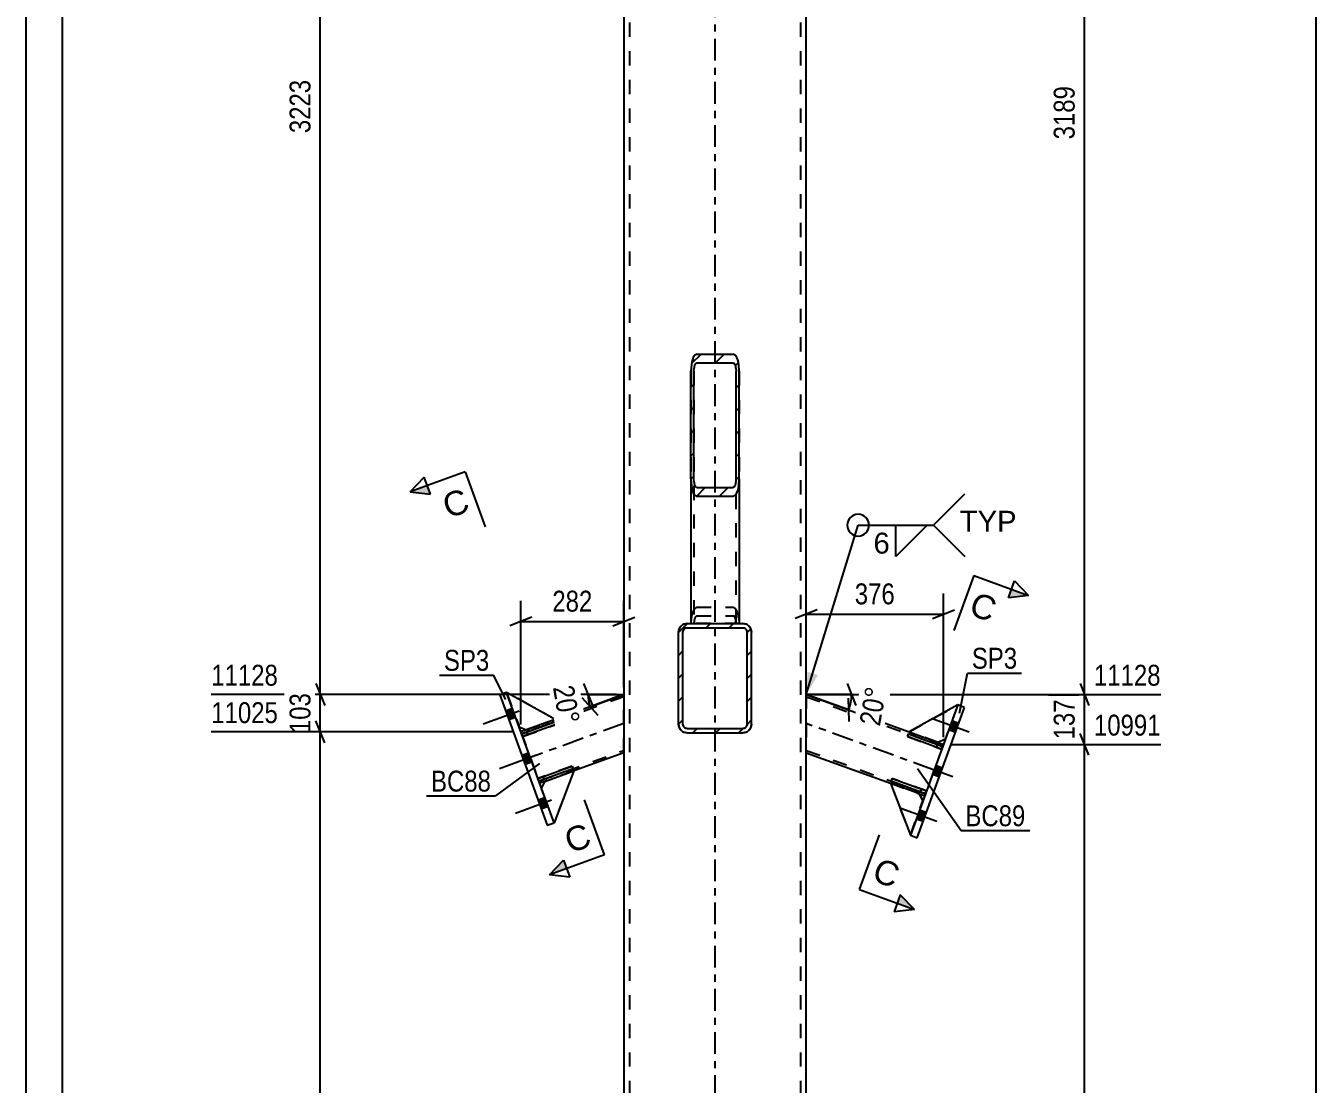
# Model space of a CAD drawing. Header units: millimetres. Extents: x -94 to 747, y -29 to 565.
# Drawn here: x -94.4 to 82.4, y 269.8 to 414.9 of the extents above; entities that cross this region are included whole.
import ezdxf

# ---------------------------------------------------------------- set-up
doc = ezdxf.new("R2010")
doc.units = ezdxf.units.MM
doc.linetypes.add('DXK_LINE_DOT2', pattern=[3.9198, 1.9599, -1.9599])
doc.linetypes.add('DXK_LINE_DOT3', pattern=[5.9187, 2.979, -0.9799, 0.9799, -0.9799])
doc.styles.add('Arial', font='ARIAL.TTF', dxfattribs={"height": 0.2})
doc.styles.add('Arial Narrow', font='ARIALN.TTF', dxfattribs={"height": 0.2})

# ---------------------------------------------------------------- blocks, each defined once
blk = doc.blocks.new('Unknown-708339396-24170')
at = {"color": 5, "linetype": 'Continuous'}
for p, q in [((-94.43, 564.81), (-94.43, -29.19)), ((-89.43, 559.81), (-89.43, -24.19))]:
    blk.add_line(p, q, dxfattribs=at)
blk = doc.blocks.new('Part-708339396-15784 - 15611')
at = {"color": 7, "linetype": 'DXK_LINE_DOT2'}
for p, q in [((26.49, 317.82), (26.36, 317.45)), ((26.36, 317.45), (31.05, 315.74)), ((31.19, 316.11), (26.49, 317.82)), ((30.49, 316.37), (30.35, 315.99)), ((31.05, 315.74), (31.19, 316.11))]:
    blk.add_line(p, q, dxfattribs=at)
blk = doc.blocks.new('Part-708339396-15698 - 15611')
at = {"linetype": 'Continuous'}
h = blk.add_hatch(dxfattribs=at)
h.set_pattern_fill('', scale=0.7, style=0, pattern_type=0)
h.set_pattern_definition([(45, (-3.3, 352.764), (-1.57154, 1.57154), [])])
h.paths.add_polyline_path([(-3.3, 367.51), (-3.3, 352.76), (-3.24, 351.86), (-3.07, 351.1), (-2.81, 350.58), (-2.5, 350.4), (2.5, 350.4), (2.81, 350.58), (3.07, 351.1), (3.24, 351.86), (3.3, 352.76), (3.3, 367.51), (3.24, 368.41), (3.07, 369.18), (2.81, 369.69), (2.5, 369.87), (-2.5, 369.87), (-2.81, 369.69), (-3.07, 369.18), (-3.24, 368.41)])
h.paths.add_polyline_path([(-2.78, 368.34), (-2.65, 368.6), (-2.5, 368.69), (2.5, 368.69), (2.65, 368.6), (2.78, 368.34), (2.87, 367.96), (2.9, 367.51), (2.9, 352.76), (2.87, 352.31), (2.78, 351.93), (2.65, 351.67), (2.5, 351.58), (-2.5, 351.58), (-2.65, 351.67), (-2.78, 351.93), (-2.87, 352.31), (-2.9, 352.76), (-2.9, 367.51), (-2.87, 367.96)])
at = {"color": 2, "linetype": 'Continuous'}
for p, q in [((-2.5, 369.87), (-2.81, 369.69)), ((-2.5, 369.87), (2.5, 369.87)), ((2.81, 369.69), (2.5, 369.87)), ((-3.24, 368.41), (-3.3, 367.51)), ((-2.9, 367.51), (-2.87, 367.96)), ((-2.65, 368.6), (-2.5, 368.69)), ((-2.5, 368.69), (2.5, 368.69)), ((2.5, 368.69), (2.65, 368.6)), ((2.87, 367.96), (2.9, 367.51)), ((3.3, 367.51), (3.24, 368.41)), ((-3.3, 352.76), (-3.3, 367.51)), ((-2.9, 352.76), (-2.9, 367.51)), ((2.9, 352.76), (2.9, 367.51)), ((3.3, 352.76), (3.3, 367.51)), ((-3.3, 352.76), (-3.3, 332.96)), ((-3.3, 352.76), (-3.24, 351.86)), ((-2.87, 352.31), (-2.9, 352.76)), ((2.9, 352.76), (2.87, 352.31)), ((3.24, 351.86), (3.3, 352.76)), ((3.3, 352.76), (3.3, 332.96)), ((-2.81, 350.58), (-2.5, 350.4)), ((-2.5, 351.58), (-2.65, 351.67)), ((-2.5, 351.58), (2.5, 351.58)), ((-2.5, 350.4), (2.5, 350.4)), ((2.65, 351.67), (2.5, 351.58)), ((2.5, 350.4), (2.81, 350.58))]:
    blk.add_line(p, q, dxfattribs=at)
at = {"color": 7, "linetype": 'DXK_LINE_DOT2'}
for p, q in [((-3.3, 367.51), (-3.3, 352.76)), ((-2.9, 367.51), (-2.9, 332.96)), ((2.9, 332.96), (2.9, 367.51)), ((3.3, 367.51), (3.3, 352.76)), ((-2.81, 335.01), (-2.5, 335.19)), ((-2.5, 335.19), (2.5, 335.19)), ((2.5, 335.19), (2.81, 335.01)), ((3.3, 332.96), (-3.3, 332.96)), ((-3.29, 332.96), (-3.24, 333.74)), ((-2.9, 332.96), (-2.89, 332.96)), ((-2.87, 333.28), (-2.89, 332.96)), ((-2.5, 334.01), (-2.65, 333.92)), ((-2.5, 334.01), (2.5, 334.01)), ((2.65, 333.92), (2.5, 334.01)), ((2.89, 332.96), (2.87, 333.28)), ((2.89, 332.96), (2.9, 332.96)), ((3.24, 333.74), (3.29, 332.96))]:
    blk.add_line(p, q, dxfattribs=at)
at = {"color": 2, "linetype": 'Continuous'}
for centre, radius, start, end in [((-0.49, 368.19), 2.76, 147.1247, 175.4089), ((0.49, 368.19), 2.76, 4.5911, 32.8753), ((-1.49, 367.85), 1.38, 147.1247, 175.4089), ((1.49, 367.85), 1.38, 4.5911, 32.8753), ((-0.49, 352.08), 2.76, 184.5911, 212.8753), ((-1.49, 352.42), 1.38, 184.5911, 212.8753), ((1.49, 352.42), 1.38, 327.1247, 355.4089), ((0.49, 352.08), 2.76, 327.1247, 355.4089)]:
    blk.add_arc(centre, radius, start, end, dxfattribs=at)
at = {"color": 7, "linetype": 'DXK_LINE_DOT2'}
for centre, radius, start, end in [((-0.49, 333.51), 2.76, 147.1247, 175.4089), ((0.49, 333.51), 2.76, 4.5911, 32.8753), ((-1.49, 333.17), 1.38, 147.1247, 175.4089), ((1.49, 333.17), 1.38, 4.5911, 32.8753)]:
    blk.add_arc(centre, radius, start, end, dxfattribs=at)
blk = doc.blocks.new('Part-708339396-15766 - 15611')
at = {"linetype": 'Continuous'}
h = blk.add_hatch(dxfattribs=at)
h.set_pattern_fill('', scale=0.7, style=0, pattern_type=0)
h.set_pattern_definition([(45, (-5, 319.159), (-1.57154, 1.57154), [])])
h.paths.add_polyline_path([(-5, 331.76), (-5, 319.16), (-4.91, 318.7), (-4.65, 318.31), (-4.26, 318.05), (-3.8, 317.96), (3.8, 317.96), (4.26, 318.05), (4.65, 318.31), (4.91, 318.7), (5, 319.16), (5, 331.76), (4.91, 332.22), (4.65, 332.61), (4.26, 332.87), (3.8, 332.96), (-3.8, 332.96), (-4.26, 332.87), (-4.65, 332.61), (-4.91, 332.22)])
h.paths.add_polyline_path([(-4.22, 332.18), (-4.03, 332.31), (-3.8, 332.36), (3.8, 332.36), (4.03, 332.31), (4.22, 332.18), (4.35, 331.99), (4.4, 331.76), (4.4, 319.16), (4.35, 318.93), (4.22, 318.73), (4.03, 318.6), (3.8, 318.56), (-3.8, 318.56), (-4.03, 318.6), (-4.22, 318.73), (-4.35, 318.93), (-4.4, 319.16), (-4.4, 331.76), (-4.35, 331.99)])
at = {"color": 7, "linetype": 'DXK_LINE_DOT2'}
for p, q in [((-4.26, 332.87), (-3.8, 332.96)), ((-3.8, 332.96), (3.8, 332.96)), ((3.8, 332.96), (4.26, 332.87)), ((-5, 331.76), (-4.91, 332.22)), ((-5, 319.16), (-5, 331.76)), ((-4.35, 331.99), (-4.4, 331.76)), ((-4.4, 319.16), (-4.4, 331.76)), ((-3.8, 332.36), (-4.03, 332.31)), ((-3.8, 332.36), (3.8, 332.36)), ((4.03, 332.31), (3.8, 332.36)), ((4.4, 331.76), (4.35, 331.99)), ((4.4, 319.16), (4.4, 331.76)), ((4.91, 332.22), (5, 331.76)), ((5, 319.16), (5, 331.76)), ((-4.91, 318.7), (-5, 319.16)), ((-4.4, 319.16), (-4.35, 318.93)), ((-4.03, 318.6), (-3.8, 318.56)), ((-3.8, 318.56), (3.8, 318.56)), ((3.8, 318.56), (4.03, 318.6)), ((4.35, 318.93), (4.4, 319.16)), ((5, 319.16), (4.91, 318.7)), ((-3.8, 317.96), (-4.26, 318.05)), ((-3.8, 317.96), (3.8, 317.96)), ((4.26, 318.05), (3.8, 317.96))]:
    blk.add_line(p, q, dxfattribs=at)
at = {"color": 2, "linetype": 'Continuous'}
for p, q in [((-3.8, 332.96), (-4.26, 332.87)), ((-3.8, 332.96), (3.8, 332.96)), ((4.26, 332.87), (3.8, 332.96)), ((-4.91, 332.22), (-5, 331.76)), ((-5, 319.16), (-5, 331.76)), ((-4.4, 331.76), (-4.35, 331.99)), ((-4.4, 319.16), (-4.4, 331.76)), ((-4.03, 332.31), (-3.8, 332.36)), ((-3.8, 332.36), (3.8, 332.36)), ((3.8, 332.36), (4.03, 332.31)), ((4.35, 331.99), (4.4, 331.76)), ((4.4, 319.16), (4.4, 331.76)), ((5, 331.76), (4.91, 332.22)), ((5, 319.16), (5, 331.76)), ((-5, 319.16), (-4.91, 318.7)), ((-4.35, 318.93), (-4.4, 319.16)), ((-3.8, 318.56), (-4.03, 318.6)), ((-3.8, 318.56), (3.8, 318.56)), ((4.03, 318.6), (3.8, 318.56)), ((4.4, 319.16), (4.35, 318.93)), ((4.91, 318.7), (5, 319.16)), ((-4.26, 318.05), (-3.8, 317.96)), ((-3.8, 317.96), (3.8, 317.96)), ((3.8, 317.96), (4.26, 318.05))]:
    blk.add_line(p, q, dxfattribs=at)
at = {"color": 7, "linetype": 'DXK_LINE_DOT2'}
for centre, radius, start, end in [((-3.8, 331.76), 1.2, 112.5, 157.5), ((3.8, 331.76), 1.2, 22.5, 67.5), ((-3.8, 331.76), 0.6, 112.5, 157.5), ((3.8, 331.76), 0.6, 22.5, 67.5), ((-3.8, 319.16), 1.2, 202.5, 247.5), ((-3.8, 319.16), 0.6, 202.5, 247.5), ((3.8, 319.16), 0.6, 292.5, 337.5), ((3.8, 319.16), 1.2, 292.5, 337.5)]:
    blk.add_arc(centre, radius, start, end, dxfattribs=at)
at = {"color": 2, "linetype": 'Continuous'}
for centre, radius, start, end in [((-3.8, 331.76), 1.2, 112.5, 157.5), ((3.8, 331.76), 1.2, 22.5, 67.5), ((-3.8, 331.76), 0.6, 112.5, 157.5), ((3.8, 331.76), 0.6, 22.5, 67.5), ((-3.8, 319.16), 1.2, 202.5, 247.5), ((-3.8, 319.16), 0.6, 202.5, 247.5), ((3.8, 319.16), 0.6, 292.5, 337.5), ((3.8, 319.16), 1.2, 292.5, 337.5)]:
    blk.add_arc(centre, radius, start, end, dxfattribs=at)
blk = doc.blocks.new('Part-708339396-15767 - 15611')
at = {"color": 2, "linetype": 'Continuous'}
for p, q in [((-12.5, 493.69), (-12.5, 155.6)), ((12.5, 155.6), (12.5, 493.69))]:
    blk.add_line(p, q, dxfattribs=at)
at = {"color": 7, "linetype": 'DXK_LINE_DOT2'}
for p, q in [((-11.7, 493.69), (-11.7, 155.6)), ((11.7, 493.69), (11.7, 155.6))]:
    blk.add_line(p, q, dxfattribs=at)
at = {"color": 7, "linetype": 'DXK_LINE_DOT3'}
blk.add_line((0, 155.6), (0, 493.69), dxfattribs=at)
blk = doc.blocks.new('Part-708339396-15703 - 15611')
at = {"color": 7, "linetype": 'DXK_LINE_DOT2'}
for p, q in [((-12.5, 322.91), (-26.49, 317.82)), ((-12.5, 315.25), (-12.5, 323.23)), ((-21.9, 319.81), (-25.89, 318.36)), ((-26.6, 318.1), (-24.03, 311.06)), ((-24.13, 311.34), (-12.5, 315.57)), ((-19.33, 312.77), (-23.33, 311.31))]:
    blk.add_line(p, q, dxfattribs=at)
at = {"color": 2, "linetype": 'Continuous'}
for p, q in [((-12.5, 323.23), (-21.9, 319.81)), ((-25.89, 318.36), (-26.6, 318.1)), ((-12.5, 315.25), (-19.33, 312.77)), ((-23.33, 311.31), (-24.03, 311.06))]:
    blk.add_line(p, q, dxfattribs=at)
at = {"color": 7, "linetype": 'DXK_LINE_DOT3'}
blk.add_line((-12.5, 319.24), (-25.31, 314.58), dxfattribs=at)
blk = doc.blocks.new('Part-708339396-15710 - 15611')
at = {"color": 7, "linetype": 'DXK_LINE_DOT2'}
for p, q in [((-3.8, 332.96), (-4.26, 332.87)), ((-3.8, 332.96), (3.8, 332.96)), ((4.26, 332.87), (3.8, 332.96)), ((-4.91, 332.22), (-5, 331.76)), ((-5, 319.16), (-5, 331.76)), ((-4.4, 331.76), (-4.35, 331.99)), ((-4.4, 319.16), (-4.4, 331.76)), ((-4.03, 332.31), (-3.8, 332.36)), ((-3.8, 332.36), (3.8, 332.36)), ((3.8, 332.36), (4.03, 332.31)), ((4.35, 331.99), (4.4, 331.76)), ((4.4, 319.16), (4.4, 331.76)), ((5, 331.76), (4.91, 332.22)), ((5, 319.16), (5, 331.76)), ((-5, 319.16), (-4.91, 318.7)), ((-4.35, 318.93), (-4.4, 319.16)), ((-3.8, 318.56), (-4.03, 318.6)), ((-3.8, 318.56), (3.8, 318.56)), ((4.03, 318.6), (3.8, 318.56)), ((4.4, 319.16), (4.35, 318.93)), ((4.91, 318.7), (5, 319.16)), ((-4.26, 318.05), (-3.8, 317.96)), ((-3.8, 317.96), (3.8, 317.96)), ((3.8, 317.96), (4.26, 318.05))]:
    blk.add_line(p, q, dxfattribs=at)
at = {"color": 7, "linetype": 'DXK_LINE_DOT3'}
blk.add_line((0, 325.46), (0, 325.46), dxfattribs=at)
at = {"color": 7, "linetype": 'DXK_LINE_DOT2'}
for centre, radius, start, end in [((-3.8, 331.76), 1.2, 112.5, 157.5), ((3.8, 331.76), 1.2, 22.5, 67.5), ((-3.8, 331.76), 0.6, 112.5, 157.5), ((3.8, 331.76), 0.6, 22.5, 67.5), ((-3.8, 319.16), 1.2, 202.5, 247.5), ((-3.8, 319.16), 0.6, 202.5, 247.5), ((3.8, 319.16), 0.6, 292.5, 337.5), ((3.8, 319.16), 1.2, 292.5, 337.5)]:
    blk.add_arc(centre, radius, start, end, dxfattribs=at)
blk = doc.blocks.new('Part-708339396-15730 - 15611')
at = {"color": 2, "linetype": 'Continuous'}
for p, q in [((12.5, 323.23), (26.6, 318.1)), ((30.59, 316.65), (31.29, 316.39)), ((12.5, 315.25), (24.03, 311.06)), ((28.02, 309.6), (28.73, 309.35))]:
    blk.add_line(p, q, dxfattribs=at)
at = {"color": 7, "linetype": 'DXK_LINE_DOT2'}
for p, q in [((12.5, 323.23), (12.5, 315.25)), ((12.5, 322.91), (31.19, 316.11)), ((26.6, 318.1), (30.59, 316.65)), ((12.5, 315.57), (28.83, 309.63)), ((31.29, 316.39), (28.73, 309.35)), ((24.03, 311.06), (28.02, 309.6))]:
    blk.add_line(p, q, dxfattribs=at)
at = {"color": 7, "linetype": 'DXK_LINE_DOT3'}
blk.add_line((30.01, 312.87), (12.5, 319.24), dxfattribs=at)
blk = doc.blocks.new('Part-708339396-15732 - 15611')
at = {"color": 2, "linetype": 'Continuous'}
for p, q in [((33.26, 321.8), (26.76, 303.94)), ((34.2, 321.45), (33.26, 321.8)), ((27.7, 303.6), (34.2, 321.45)), ((26.76, 303.94), (27.7, 303.6))]:
    blk.add_line(p, q, dxfattribs=at)
blk = doc.blocks.new('Part-708339396-15733 - 15611')
at = {"color": 2, "linetype": 'Continuous'}
for p, q in [((-28.56, 323.51), (-29.5, 323.16)), ((-29.5, 323.16), (-23, 305.31)), ((-22.06, 305.65), (-28.56, 323.51)), ((-23, 305.31), (-22.06, 305.65))]:
    blk.add_line(p, q, dxfattribs=at)
blk = doc.blocks.new('Part-708339396-15785 - 15611')
at = {"color": 7, "linetype": 'DXK_LINE_DOT2'}
for p, q in [((24.27, 311.71), (24.13, 311.34)), ((24.13, 311.34), (28.83, 309.63)), ((28.97, 310), (24.27, 311.71)), ((28.26, 310.26), (28.13, 309.88)), ((28.83, 309.63), (28.97, 310))]:
    blk.add_line(p, q, dxfattribs=at)
blk = doc.blocks.new('Part-708339396-15786 - 15611')
at = {"color": 2, "linetype": 'Continuous'}
for p, q in [((26.36, 317.45), (26.49, 317.82)), ((31.05, 315.74), (26.36, 317.45)), ((26.49, 317.82), (31.19, 316.11)), ((31.19, 316.11), (31.05, 315.74))]:
    blk.add_line(p, q, dxfattribs=at)
at = {"color": 7, "linetype": 'DXK_LINE_DOT2'}
blk.add_line((30.35, 315.99), (30.49, 316.37), dxfattribs=at)
blk = doc.blocks.new('Part-708339396-15787 - 15611')
at = {"color": 2, "linetype": 'Continuous'}
for p, q in [((24.13, 311.34), (24.27, 311.71)), ((28.83, 309.63), (24.13, 311.34)), ((24.27, 311.71), (28.97, 310)), ((28.97, 310), (28.83, 309.63))]:
    blk.add_line(p, q, dxfattribs=at)
at = {"color": 7, "linetype": 'DXK_LINE_DOT2'}
blk.add_line((28.13, 309.88), (28.26, 310.26), dxfattribs=at)
blk = doc.blocks.new('Part-708339396-15788 - 15611')
at = {"color": 7, "linetype": 'DXK_LINE_DOT2'}
for p, q in [((26.6, 318.1), (33.26, 321.8)), ((33.26, 321.8), (31.55, 317.1)), ((30.59, 316.65), (26.6, 318.1)), ((31.55, 317.1), (30.59, 316.65))]:
    blk.add_line(p, q, dxfattribs=at)
blk = doc.blocks.new('Part-708339396-15789 - 15611')
at = {"color": 2, "linetype": 'Continuous'}
for p, q in [((33.26, 321.8), (26.6, 318.1)), ((26.6, 318.1), (30.59, 316.65)), ((31.55, 317.1), (30.59, 316.65))]:
    blk.add_line(p, q, dxfattribs=at)
at = {"color": 7, "linetype": 'DXK_LINE_DOT2'}
blk.add_line((33.26, 321.8), (31.55, 317.1), dxfattribs=at)
blk = doc.blocks.new('Part-708339396-15790 - 15611')
at = {"color": 7, "linetype": 'DXK_LINE_DOT2'}
for p, q in [((28.02, 309.6), (24.03, 311.06)), ((24.03, 311.06), (26.76, 303.94)), ((28.47, 308.64), (28.02, 309.6)), ((26.76, 303.94), (28.47, 308.64))]:
    blk.add_line(p, q, dxfattribs=at)
blk = doc.blocks.new('Part-708339396-15791 - 15611')
at = {"color": 2, "linetype": 'Continuous'}
for p, q in [((24.03, 311.06), (26.76, 303.94)), ((28.02, 309.6), (24.03, 311.06)), ((28.02, 309.6), (28.47, 308.64))]:
    blk.add_line(p, q, dxfattribs=at)
at = {"color": 7, "linetype": 'DXK_LINE_DOT2'}
blk.add_line((26.76, 303.94), (28.47, 308.64), dxfattribs=at)
blk = doc.blocks.new('Part-708339396-15800 - 15611')
at = {"color": 7, "linetype": 'DXK_LINE_DOT2'}
for p, q in [((-21.79, 319.53), (-26.49, 317.82)), ((-26.36, 317.45), (-21.66, 319.16)), ((-21.66, 319.16), (-21.79, 319.53)), ((-26.49, 317.82), (-26.36, 317.45)), ((-25.79, 318.08), (-25.65, 317.7))]:
    blk.add_line(p, q, dxfattribs=at)
blk = doc.blocks.new('Part-708339396-15801 - 15611')
at = {"color": 7, "linetype": 'DXK_LINE_DOT2'}
for p, q in [((-19.57, 313.42), (-24.27, 311.71)), ((-24.13, 311.34), (-19.43, 313.05)), ((-19.43, 313.05), (-19.57, 313.42)), ((-24.27, 311.71), (-24.13, 311.34)), ((-23.57, 311.97), (-23.43, 311.59))]:
    blk.add_line(p, q, dxfattribs=at)
blk = doc.blocks.new('Part-708339396-15802 - 15611')
at = {"color": 2, "linetype": 'Continuous'}
for p, q in [((-26.49, 317.82), (-21.79, 319.53)), ((-21.66, 319.16), (-26.36, 317.45)), ((-21.79, 319.53), (-21.66, 319.16)), ((-26.36, 317.45), (-26.49, 317.82))]:
    blk.add_line(p, q, dxfattribs=at)
at = {"color": 7, "linetype": 'DXK_LINE_DOT2'}
blk.add_line((-25.65, 317.7), (-25.79, 318.08), dxfattribs=at)
blk = doc.blocks.new('Part-708339396-15803 - 15611')
at = {"color": 2, "linetype": 'Continuous'}
for p, q in [((-24.27, 311.71), (-19.57, 313.42)), ((-19.43, 313.05), (-24.13, 311.34)), ((-19.57, 313.42), (-19.43, 313.05)), ((-24.13, 311.34), (-24.27, 311.71))]:
    blk.add_line(p, q, dxfattribs=at)
at = {"color": 7, "linetype": 'DXK_LINE_DOT2'}
blk.add_line((-23.43, 311.59), (-23.57, 311.97), dxfattribs=at)
blk = doc.blocks.new('Part-708339396-15804 - 15611')
at = {"color": 7, "linetype": 'DXK_LINE_DOT2'}
for p, q in [((-21.9, 319.81), (-28.56, 323.51)), ((-28.56, 323.51), (-26.85, 318.81)), ((-26.85, 318.81), (-25.89, 318.36)), ((-25.89, 318.36), (-21.9, 319.81))]:
    blk.add_line(p, q, dxfattribs=at)
blk = doc.blocks.new('Part-708339396-15805 - 15611')
at = {"color": 2, "linetype": 'Continuous'}
for p, q in [((-21.9, 319.81), (-28.56, 323.51)), ((-26.85, 318.81), (-25.89, 318.36)), ((-21.9, 319.81), (-25.89, 318.36))]:
    blk.add_line(p, q, dxfattribs=at)
at = {"color": 7, "linetype": 'DXK_LINE_DOT2'}
blk.add_line((-28.56, 323.51), (-26.85, 318.81), dxfattribs=at)
blk = doc.blocks.new('Part-708339396-15806 - 15611')
at = {"color": 7, "linetype": 'DXK_LINE_DOT2'}
for p, q in [((-23.77, 310.35), (-23.33, 311.31)), ((-23.33, 311.31), (-19.33, 312.77)), ((-19.33, 312.77), (-22.06, 305.65)), ((-22.06, 305.65), (-23.77, 310.35))]:
    blk.add_line(p, q, dxfattribs=at)
blk = doc.blocks.new('Part-708339396-15807 - 15611')
at = {"color": 2, "linetype": 'Continuous'}
for p, q in [((-23.77, 310.35), (-23.33, 311.31)), ((-23.33, 311.31), (-19.33, 312.77)), ((-19.33, 312.77), (-22.06, 305.65))]:
    blk.add_line(p, q, dxfattribs=at)
at = {"color": 7, "linetype": 'DXK_LINE_DOT2'}
blk.add_line((-22.06, 305.65), (-23.77, 310.35), dxfattribs=at)
blk = doc.blocks.new('Bolt-708339396-15817 - 15611')
at = {"linetype": 'Continuous'}
for points in [[(32.95, 318.02), (33.4, 319.25), (32.46, 319.59), (32.01, 318.37)], [(32.95, 318.02), (33.4, 319.25), (32.46, 319.59), (32.01, 318.37)], [(32.95, 318.02), (33.4, 319.25), (32.46, 319.59), (32.01, 318.37)], [(30.73, 311.92), (31.17, 313.14), (30.23, 313.48), (29.79, 312.26)], [(30.73, 311.92), (31.17, 313.14), (30.23, 313.48), (29.79, 312.26)], [(28.51, 305.81), (28.95, 307.03), (28.01, 307.37), (27.57, 306.15)], [(28.51, 305.81), (28.95, 307.03), (28.01, 307.37), (27.57, 306.15)], [(28.51, 305.81), (28.95, 307.03), (28.01, 307.37), (27.57, 306.15)]]:
    blk.add_hatch(color=1, dxfattribs=at).paths.add_polyline_path(points)
at = {"color": 1, "linetype": 'Continuous'}
for p, q in [((34.82, 318.04), (29.89, 319.83)), ((34.82, 318.04), (29.89, 319.83)), ((34.82, 318.04), (29.89, 319.83)), ((32.95, 318.02), (32.01, 318.37)), ((32.95, 318.02), (32.01, 318.37)), ((32.95, 318.02), (32.01, 318.37)), ((33.4, 319.25), (32.46, 319.59)), ((33.4, 319.25), (32.46, 319.59)), ((33.4, 319.25), (32.46, 319.59)), ((32.6, 311.93), (27.66, 313.72)), ((32.6, 311.93), (27.66, 313.72)), ((31.17, 313.14), (30.23, 313.48)), ((31.17, 313.14), (30.23, 313.48)), ((30.73, 311.92), (29.79, 312.26)), ((30.73, 311.92), (29.79, 312.26)), ((30.37, 305.82), (25.44, 307.62)), ((30.37, 305.82), (25.44, 307.62)), ((30.37, 305.82), (25.44, 307.62)), ((28.51, 305.81), (27.57, 306.15)), ((28.51, 305.81), (27.57, 306.15)), ((28.51, 305.81), (27.57, 306.15)), ((28.95, 307.03), (28.01, 307.37)), ((28.95, 307.03), (28.01, 307.37)), ((28.95, 307.03), (28.01, 307.37))]:
    blk.add_line(p, q, dxfattribs=at)
blk = doc.blocks.new('Bolt-708339396-15818 - 15611')
at = {"linetype": 'Continuous'}
for points in [[(-27.31, 320.08), (-27.76, 321.3), (-28.7, 320.96), (-28.25, 319.73)], [(-27.31, 320.08), (-27.76, 321.3), (-28.7, 320.96), (-28.25, 319.73)], [(-27.31, 320.08), (-27.76, 321.3), (-28.7, 320.96), (-28.25, 319.73)], [(-25.09, 313.97), (-25.54, 315.19), (-26.47, 314.85), (-26.03, 313.63)], [(-25.09, 313.97), (-25.54, 315.19), (-26.47, 314.85), (-26.03, 313.63)], [(-22.87, 307.86), (-23.31, 309.08), (-24.25, 308.74), (-23.81, 307.52)], [(-22.87, 307.86), (-23.31, 309.08), (-24.25, 308.74), (-23.81, 307.52)], [(-22.87, 307.86), (-23.31, 309.08), (-24.25, 308.74), (-23.81, 307.52)]]:
    blk.add_hatch(color=1, dxfattribs=at).paths.add_polyline_path(points)
at = {"color": 1, "linetype": 'Continuous'}
for p, q in [((-26.83, 320.94), (-31.76, 319.15)), ((-26.83, 320.94), (-31.76, 319.15)), ((-26.83, 320.94), (-31.76, 319.15)), ((-27.76, 321.3), (-28.7, 320.96)), ((-27.76, 321.3), (-28.7, 320.96)), ((-27.76, 321.3), (-28.7, 320.96)), ((-27.31, 320.08), (-28.25, 319.73)), ((-27.31, 320.08), (-28.25, 319.73)), ((-27.31, 320.08), (-28.25, 319.73)), ((-24.61, 314.84), (-29.54, 313.04)), ((-24.61, 314.84), (-29.54, 313.04)), ((-25.54, 315.19), (-26.47, 314.85)), ((-25.54, 315.19), (-26.47, 314.85)), ((-25.09, 313.97), (-26.03, 313.63)), ((-25.09, 313.97), (-26.03, 313.63)), ((-22.39, 308.73), (-27.32, 306.93)), ((-22.39, 308.73), (-27.32, 306.93)), ((-22.39, 308.73), (-27.32, 306.93)), ((-23.31, 309.08), (-24.25, 308.74)), ((-23.31, 309.08), (-24.25, 308.74)), ((-23.31, 309.08), (-24.25, 308.74)), ((-22.87, 307.86), (-23.81, 307.52)), ((-22.87, 307.86), (-23.81, 307.52)), ((-22.87, 307.86), (-23.81, 307.52))]:
    blk.add_line(p, q, dxfattribs=at)
blk = doc.blocks.new('StraightDimension-708339396-28997 - 15611')
at = {"color": 7, "linetype": 'Continuous'}
for p, q in [((50.02, 324.73), (51.22, 321.73)), ((13.5, 323.23), (61.06, 323.23)), ((50.62, 316.39), (50.62, 323.23)), ((51.22, 314.89), (50.02, 317.89)), ((32.29, 316.39), (61.06, 316.39))]:
    blk.add_line(p, q, dxfattribs=at)
at = {"color": 0, "linetype": 'Continuous'}
blk.add_wipeout([(61.66, 323.83), (61.66, 328.03), (51.32, 328.03), (51.32, 323.83)], dxfattribs=at)
at = {"color": 0}
blk.add_wipeout([(49.87, 323.16), (45.67, 323.16), (45.67, 316.47), (49.87, 316.47)], dxfattribs=at)
at = {"color": 3, "linetype": 'Continuous', "style": 'Arial Narrow'}
blk.add_text('11128', height=2.863, dxfattribs=at).set_placement((51.92, 324.43))
at = {"color": 3, "style": 'Arial Narrow'}
blk.add_text('137', height=2.863, rotation=90.0002, dxfattribs=at).set_placement((49.27, 317.07))
blk = doc.blocks.new('StraightDimension-708339396-28982 - 15611')
at = {"color": 7, "linetype": 'Continuous'}
blk.add_line((82.37, 0), (82.37, 514.47), dxfattribs=at)
blk = doc.blocks.new('StraightDimension-708339396-28996 - 15611')
at = {"color": 7, "linetype": 'Continuous'}
for p, q in [((32.29, 482.67), (61.06, 482.67)), ((51.22, 481.17), (50.02, 484.17)), ((50.62, 323.23), (50.62, 482.67)), ((50.02, 324.73), (51.22, 321.73)), ((13.5, 323.23), (61.06, 323.23))]:
    blk.add_line(p, q, dxfattribs=at)
at = {"color": 0, "linetype": 'Continuous'}
blk.add_wipeout([(61.66, 483.27), (61.66, 487.47), (51.32, 487.47), (51.32, 483.27)], dxfattribs=at)
at = {"color": 0}
blk.add_wipeout([(49.87, 407.21), (45.67, 407.21), (45.67, 398.7), (49.87, 398.7)], dxfattribs=at)
at = {"color": 3, "linetype": 'Continuous', "style": 'Arial Narrow'}
blk.add_text('14317', height=2.863, dxfattribs=at).set_placement((51.92, 483.87))
at = {"color": 3, "style": 'Arial Narrow'}
blk.add_text('3189', height=2.863, rotation=90.0002, dxfattribs=at).set_placement((49.27, 399.3))
blk = doc.blocks.new('StraightDimension-708339396-28998 - 15611')
at = {"color": 7, "linetype": 'Continuous'}
for p, q in [((51.22, 314.89), (50.02, 317.89)), ((32.29, 316.39), (61.06, 316.39)), ((50.62, 0), (50.62, 316.39))]:
    blk.add_line(p, q, dxfattribs=at)
at = {"color": 0, "linetype": 'Continuous'}
blk.add_wipeout([(61.66, 316.99), (61.66, 321.19), (51.32, 321.19), (51.32, 316.99)], dxfattribs=at)
at = {"color": 3, "linetype": 'Continuous', "style": 'Arial Narrow'}
blk.add_text('10991', height=2.863, dxfattribs=at).set_placement((51.92, 317.59))
blk = doc.blocks.new('StraightDimension-708339396-29263 - 15611')
at = {"color": 7, "linetype": 'Continuous'}
for p, q in [((-53.48, 482.88), (-54.68, 485.88)), ((-27.6, 484.38), (-69.02, 484.38)), ((-54.08, 323.23), (-54.08, 484.38)), ((-54.68, 324.73), (-53.48, 321.73)), ((-13.5, 323.23), (-69.02, 323.23))]:
    blk.add_line(p, q, dxfattribs=at)
at = {"color": 0, "linetype": 'Continuous'}
blk.add_wipeout([(-59.28, 484.98), (-59.28, 489.18), (-69.62, 489.18), (-69.62, 484.98)], dxfattribs=at)
at = {"color": 0}
blk.add_wipeout([(-54.83, 408.06), (-59.03, 408.06), (-59.03, 399.55), (-54.83, 399.55)], dxfattribs=at)
at = {"color": 3, "linetype": 'Continuous', "style": 'Arial Narrow'}
blk.add_text('14351', height=2.863, dxfattribs=at).set_placement((-69.02, 485.58))
at = {"color": 3, "style": 'Arial Narrow'}
blk.add_text('3223', height=2.863, rotation=90.0002, dxfattribs=at).set_placement((-55.43, 400.15))
blk = doc.blocks.new('StraightDimension-708339396-29264 - 15611')
at = {"color": 7, "linetype": 'Continuous'}
for p, q in [((-54.68, 324.73), (-53.48, 321.73)), ((-13.5, 323.23), (-69.02, 323.23)), ((-54.08, 318.1), (-54.08, 323.23)), ((-53.48, 316.6), (-54.68, 319.6)), ((-27.6, 318.1), (-69.02, 318.1))]:
    blk.add_line(p, q, dxfattribs=at)
at = {"color": 0}
blk.add_wipeout([(-54.83, 324.01), (-59.03, 324.01), (-59.03, 317.33), (-54.83, 317.33)], dxfattribs=at)
at = {"color": 3, "style": 'Arial Narrow'}
blk.add_text('103', height=2.863, rotation=90.0002, dxfattribs=at).set_placement((-55.43, 317.93))
at = {"color": 0, "linetype": 'Continuous'}
blk.add_wipeout([(-59.28, 323.83), (-59.28, 328.03), (-69.62, 328.03), (-69.62, 323.83)], dxfattribs=at)
at = {"color": 3, "linetype": 'Continuous', "style": 'Arial Narrow'}
blk.add_text('11128', height=2.863, dxfattribs=at).set_placement((-69.02, 324.43))
blk = doc.blocks.new('StraightDimension-708339396-29265 - 15611')
at = {"color": 7, "linetype": 'Continuous'}
for p, q in [((-53.48, 316.6), (-54.68, 319.6)), ((-27.6, 318.1), (-69.02, 318.1)), ((-54.08, 0), (-54.08, 318.1))]:
    blk.add_line(p, q, dxfattribs=at)
at = {"color": 0, "linetype": 'Continuous'}
blk.add_wipeout([(-59.28, 318.7), (-59.28, 322.9), (-69.62, 322.9), (-69.62, 318.7)], dxfattribs=at)
at = {"color": 3, "linetype": 'Continuous', "style": 'Arial Narrow'}
blk.add_text('11025', height=2.863, dxfattribs=at).set_placement((-69.02, 319.3))
blk = doc.blocks.new('StraightDimension-708339396-29324 - 15611')
at = {"color": 7, "linetype": 'Continuous'}
for p, q in [((-26.6, 319.1), (-26.6, 336.08)), ((-12.5, 324.23), (-12.5, 336.08)), ((-25.1, 333.83), (-28.1, 332.63)), ((-26.6, 333.23), (-12.5, 333.23)), ((-14, 332.63), (-11, 333.83))]:
    blk.add_line(p, q, dxfattribs=at)
at = {"color": 0}
blk.add_wipeout([(-16.21, 333.98), (-16.21, 338.18), (-22.89, 338.18), (-22.89, 333.98)], dxfattribs=at)
at = {"color": 3, "style": 'Arial Narrow'}
blk.add_text('282', height=2.863, dxfattribs=at).set_placement((-22.29, 334.58))
blk = doc.blocks.new('StraightDimension-708339396-29334 - 15611')
at = {"color": 7, "linetype": 'Continuous'}
for p, q in [((12.5, 324.23), (12.5, 337.08)), ((31.29, 317.39), (31.29, 337.08)), ((14, 334.83), (11, 333.63)), ((12.5, 334.23), (31.29, 334.23)), ((29.79, 333.63), (32.79, 334.83))]:
    blk.add_line(p, q, dxfattribs=at)
at = {"color": 0}
blk.add_wipeout([(25.24, 334.98), (25.24, 339.18), (18.55, 339.18), (18.55, 334.98)], dxfattribs=at)
at = {"color": 3, "style": 'Arial Narrow'}
blk.add_text('376', height=2.863, dxfattribs=at).set_placement((19.15, 335.58))
blk = doc.blocks.new('AngleDimension-708339396-34185 - 15611')
at = {"color": 7, "linetype": 'Continuous'}
for p, q in [((18.1, 324.73), (19.3, 321.73)), ((18.7, 323.23), (12.5, 323.23)), ((18.32, 321.11), (12.5, 323.23)), ((13.44, 322.89), (18.32, 321.11)), ((18.38, 319.5), (18.27, 322.73))]:
    blk.add_line(p, q, dxfattribs=at)
blk.add_arc((12.5, 323.23), 6.2, 340.0002, 360, dxfattribs=at)
at = {"color": 0}
blk.add_wipeout([(24.19, 324.45), (20.05, 325.18), (18.93, 318.82), (23.07, 318.09)], dxfattribs=at)
at = {"color": 3, "style": 'Arial Narrow'}
blk.add_text('20°', height=2.863, rotation=80.0021, dxfattribs=at).set_placement((22.58, 318.79))
blk = doc.blocks.new('AngleDimension-708339396-34203 - 15611')
at = {"color": 7, "linetype": 'Continuous'}
for p, q in [((-18.01, 324.73), (-16.81, 321.73)), ((-16.03, 320.35), (-18.19, 322.76)), ((-17.41, 323.23), (-12.5, 323.23)), ((-17.11, 321.55), (-12.5, 323.23)), ((-13.44, 322.89), (-17.11, 321.55))]:
    blk.add_line(p, q, dxfattribs=at)
blk.add_arc((-12.5, 323.23), 4.91, 180, 200, dxfattribs=at)
at = {"color": 0}
blk.add_wipeout([(-21.79, 318.32), (-17.66, 319.04), (-18.78, 325.41), (-22.92, 324.68)], dxfattribs=at)
at = {"color": 3, "style": 'Arial Narrow'}
blk.add_text('20°', height=2.863, rotation=-80.0021, dxfattribs=at).set_placement((-22.22, 324.19))
blk = doc.blocks.new('Mark-708339396-29068 - 15611')
at = {"color": 0}
blk.add_wipeout([(-30.69, 309.92), (-30.69, 312.92), (-38.91, 312.92), (-38.91, 309.92)], dxfattribs=at)
blk.add_wipeout([(-30.69, 309.92), (-30.69, 312.92), (-38.91, 312.92), (-38.91, 309.92)], dxfattribs=at)
at = {"color": 30, "linetype": 'Continuous'}
for p in [(-24.05, 313.76), (-39.51, 309.32)]:
    blk.add_line(p, (-30.09, 309.32), dxfattribs=at)
at = {"color": 3, "style": 'Arial Narrow'}
blk.add_text('BC88', height=2.863, dxfattribs=at).set_placement((-38.91, 309.92))
blk = doc.blocks.new('Mark-708339396-29077 - 15611')
at = {"color": 0}
blk.add_wipeout([(42.53, 305.17), (42.53, 308.17), (34.31, 308.17), (34.31, 305.17)], dxfattribs=at)
blk.add_wipeout([(42.53, 305.17), (42.53, 308.17), (34.31, 308.17), (34.31, 305.17)], dxfattribs=at)
at = {"color": 30, "linetype": 'Continuous'}
for p, q in [((27.72, 313.07), (33.71, 304.57)), ((33.71, 304.57), (43.13, 304.57))]:
    blk.add_line(p, q, dxfattribs=at)
at = {"color": 3, "style": 'Arial Narrow'}
blk.add_text('BC89', height=2.863, dxfattribs=at).set_placement((34.31, 305.17))
blk = doc.blocks.new('Mark-708339396-29083 - 15611')
at = {"color": 0}
blk.add_wipeout([(41.4, 326.76), (41.4, 329.76), (35.19, 329.76), (35.19, 326.76)], dxfattribs=at)
blk.add_wipeout([(41.4, 326.76), (41.4, 329.76), (35.19, 329.76), (35.19, 326.76)], dxfattribs=at)
at = {"color": 30, "linetype": 'Continuous'}
for p, q in [((33.51, 320.65), (34.59, 326.16)), ((34.59, 326.16), (42, 326.16))]:
    blk.add_line(p, q, dxfattribs=at)
at = {"color": 3, "style": 'Arial Narrow'}
blk.add_text('SP3', height=2.863, dxfattribs=at).set_placement((35.19, 326.76))
blk = doc.blocks.new('Mark-708339396-29086 - 15611')
at = {"color": 0}
blk.add_wipeout([(-30.93, 326.47), (-30.93, 329.47), (-37.14, 329.47), (-37.14, 326.47)], dxfattribs=at)
blk.add_wipeout([(-30.93, 326.47), (-30.93, 329.47), (-37.14, 329.47), (-37.14, 326.47)], dxfattribs=at)
at = {"color": 30, "linetype": 'Continuous'}
for p in [(-37.74, 325.87), (-28.65, 322.52)]:
    blk.add_line(p, (-30.33, 325.87), dxfattribs=at)
at = {"color": 3, "style": 'Arial Narrow'}
blk.add_text('SP3', height=2.863, dxfattribs=at).set_placement((-37.14, 326.47))
blk = doc.blocks.new('SectionMark-708339396-34622 - 15611')
at = {"linetype": 'Continuous'}
blk.add_hatch(color=6, dxfattribs=at).paths.add_polyline_path([(-39.41, 351.84), (-38.98, 350.67), (-41.76, 350.99)])
at = {"color": 6, "linetype": 'Continuous'}
for p, q in [((-41.76, 350.99), (-39.83, 353.02)), ((-38.98, 350.67), (-39.83, 353.02)), ((-41.76, 350.99), (-38.98, 350.67)), ((-19.88, 298.2), (-22.66, 298.51))]:
    blk.add_line(p, q, dxfattribs=at)
at = {"color": 0, "linetype": 'Continuous'}
for points in [[(-33.38, 348.45), (-34.58, 351.74), (-37.75, 350.58), (-36.55, 347.29)], [(-16.68, 302.55), (-17.88, 305.84), (-21.04, 304.69), (-19.85, 301.4)]]:
    blk.add_wipeout(points, dxfattribs=at)
at = {"linetype": 'Continuous'}
blk.add_hatch(color=6, dxfattribs=at).paths.add_polyline_path([(-20.74, 300.54), (-20.31, 299.37), (-22.66, 298.51)])
at = {"color": 6, "linetype": 'Continuous'}
for p, q in [((-34.24, 353.72), (-41.76, 350.99)), ((-34.24, 353.72), (-31.5, 346.2)), ((-15.14, 301.25), (-17.88, 308.77)), ((-15.14, 301.25), (-22.66, 298.51)), ((-22.66, 298.51), (-20.74, 300.54)), ((-20.74, 300.54), (-19.88, 298.2))]:
    blk.add_line(p, q, dxfattribs=at)
at = {"color": 3, "linetype": 'Continuous', "style": 'Arial'}
for p in [(-36.55, 347.29), (-19.85, 301.4)]:
    blk.add_text('C', height=3.34, rotation=20.002, dxfattribs=at).set_placement(p)
blk = doc.blocks.new('SectionMark-708339396-34700 - 15611')
at = {"linetype": 'Continuous'}
blk.add_hatch(color=6, dxfattribs=at).paths.add_polyline_path([(40.19, 336.46), (40.62, 337.63), (42.97, 336.78)])
at = {"color": 6, "linetype": 'Continuous'}
for p, q in [((40.19, 336.46), (41.05, 338.81)), ((41.05, 338.81), (42.97, 336.78)), ((42.97, 336.78), (40.19, 336.46)), ((27.31, 293.74), (24.53, 293.42))]:
    blk.add_line(p, q, dxfattribs=at)
at = {"color": 0, "linetype": 'Continuous'}
for points in [[(37.76, 333.09), (38.96, 336.37), (35.79, 337.53), (34.6, 334.24)], [(24.49, 296.63), (25.69, 299.92), (22.52, 301.07), (21.33, 297.78)]]:
    blk.add_wipeout(points, dxfattribs=at)
at = {"linetype": 'Continuous'}
blk.add_hatch(color=6, dxfattribs=at).paths.add_polyline_path([(24.96, 294.6), (25.38, 295.77), (27.31, 293.74)])
at = {"color": 6, "linetype": 'Continuous'}
for p, q in [((35.45, 339.51), (32.72, 332)), ((35.45, 339.51), (42.97, 336.78)), ((19.79, 296.48), (22.52, 303.99)), ((19.79, 296.48), (27.31, 293.74)), ((25.38, 295.77), (24.53, 293.42)), ((27.31, 293.74), (25.38, 295.77))]:
    blk.add_line(p, q, dxfattribs=at)
at = {"color": 3, "linetype": 'Continuous', "style": 'Arial'}
for p in [(34.6, 334.24), (21.33, 297.78)]:
    blk.add_text('C', height=3.34, rotation=-20.002, dxfattribs=at).set_placement(p)
blk = doc.blocks.new('WeldMark-708339396-39674 - 15611')
at = {"linetype": 'Continuous'}
blk.add_hatch(color=30, dxfattribs=at).paths.add_polyline_path([(14.1, 325.88), (12.5, 323.23), (12.66, 326.32)])
at = {"color": 3, "linetype": 'Continuous'}
for q in [(34.22, 350.72), (34.22, 342.14)]:
    blk.add_line((29.93, 346.43), q, dxfattribs=at)
at = {"color": 30, "linetype": 'Continuous'}
blk.add_line((12.5, 323.23), (19.61, 346.43), dxfattribs=at)
at = {"color": 3, "linetype": 'Continuous'}
blk.add_arc((19.61, 346.43), 1.5, 90, 270, dxfattribs=at)
at = {"color": 0}
blk.add_wipeout([(24.13, 342.33), (24.13, 345.73), (21.51, 345.73), (21.51, 342.33)], dxfattribs=at)
at = {"color": 30, "linetype": 'Continuous'}
blk.add_line((19.61, 346.43), (29.93, 346.43), dxfattribs=at)
at = {"color": 3, "linetype": 'Continuous'}
for p, q in [((24.79, 346.43), (29.07, 346.43)), ((29.07, 346.43), (24.79, 342.14)), ((24.79, 342.14), (24.79, 346.43))]:
    blk.add_line(p, q, dxfattribs=at)
blk.add_arc((19.61, 346.43), 1.5, 270, 90, dxfattribs=at)
at = {"color": 3, "style": 'Arial'}
blk.add_text('6', height=2.87, dxfattribs=at).set_placement((21.71, 342.53))
at = {"color": 0, "linetype": 'Continuous'}
blk.add_wipeout([(41.31, 345.53), (41.31, 348.53), (33.53, 348.53), (33.53, 345.53)], dxfattribs=at)
blk.add_wipeout([(41.31, 345.53), (41.31, 348.53), (33.53, 348.53), (33.53, 345.53)], dxfattribs=at)
at = {"color": 3, "linetype": 'Continuous', "style": 'Arial'}
blk.add_text('TYP', height=2.865, dxfattribs=at).set_placement((33.53, 345.53))

msp = doc.modelspace()

# ---------------------------------------------------------------- block references
for name in ['Unknown-708339396-24170', 'Part-708339396-15767 - 15611', 'Part-708339396-15698 - 15611', 'Part-708339396-15766 - 15611', 'Part-708339396-15710 - 15611', 'Part-708339396-15733 - 15611', 'Part-708339396-15804 - 15611', 'Part-708339396-15805 - 15611', 'Part-708339396-15703 - 15611', 'Part-708339396-15730 - 15611', 'Part-708339396-15788 - 15611', 'Part-708339396-15789 - 15611', 'Part-708339396-15732 - 15611', 'Bolt-708339396-15818 - 15611', 'Part-708339396-15800 - 15611', 'Part-708339396-15802 - 15611', 'Bolt-708339396-15817 - 15611', 'Part-708339396-15784 - 15611', 'Part-708339396-15786 - 15611', 'Part-708339396-15801 - 15611', 'Part-708339396-15803 - 15611', 'Part-708339396-15806 - 15611', 'Part-708339396-15807 - 15611', 'Part-708339396-15785 - 15611', 'Part-708339396-15787 - 15611', 'Part-708339396-15790 - 15611', 'Part-708339396-15791 - 15611']:
    msp.add_blockref(name, (0, 0))

# ---------------------------------------------------------------- next in the draw order: block references
for name in ['StraightDimension-708339396-29263 - 15611', 'StraightDimension-708339396-28997 - 15611']:
    msp.add_blockref(name, (0, 0))

# ---------------------------------------------------------------- next in the draw order: block references
for name in ['StraightDimension-708339396-28982 - 15611', 'StraightDimension-708339396-29264 - 15611']:
    msp.add_blockref(name, (0, 0))

# ---------------------------------------------------------------- next in the draw order: block references
for name in ['StraightDimension-708339396-28996 - 15611', 'StraightDimension-708339396-29265 - 15611']:
    msp.add_blockref(name, (0, 0))

# ---------------------------------------------------------------- next in the draw order: block references
for name in ['StraightDimension-708339396-29324 - 15611', 'StraightDimension-708339396-28998 - 15611', 'Mark-708339396-29068 - 15611']:
    msp.add_blockref(name, (0, 0))

# ---------------------------------------------------------------- next in the draw order: block references
for name in ['StraightDimension-708339396-29334 - 15611', 'Mark-708339396-29086 - 15611', 'AngleDimension-708339396-34203 - 15611', 'Mark-708339396-29077 - 15611']:
    msp.add_blockref(name, (0, 0))

# ---------------------------------------------------------------- next in the draw order: block references
for name in ['SectionMark-708339396-34622 - 15611', 'Mark-708339396-29083 - 15611', 'AngleDimension-708339396-34185 - 15611']:
    msp.add_blockref(name, (0, 0))

# ---------------------------------------------------------------- next in the draw order: block references
msp.add_blockref('SectionMark-708339396-34700 - 15611', (0, 0))

# ---------------------------------------------------------------- next in the draw order: block references
msp.add_blockref('WeldMark-708339396-39674 - 15611', (0, 0))

doc.saveas('drawing.dxf')
